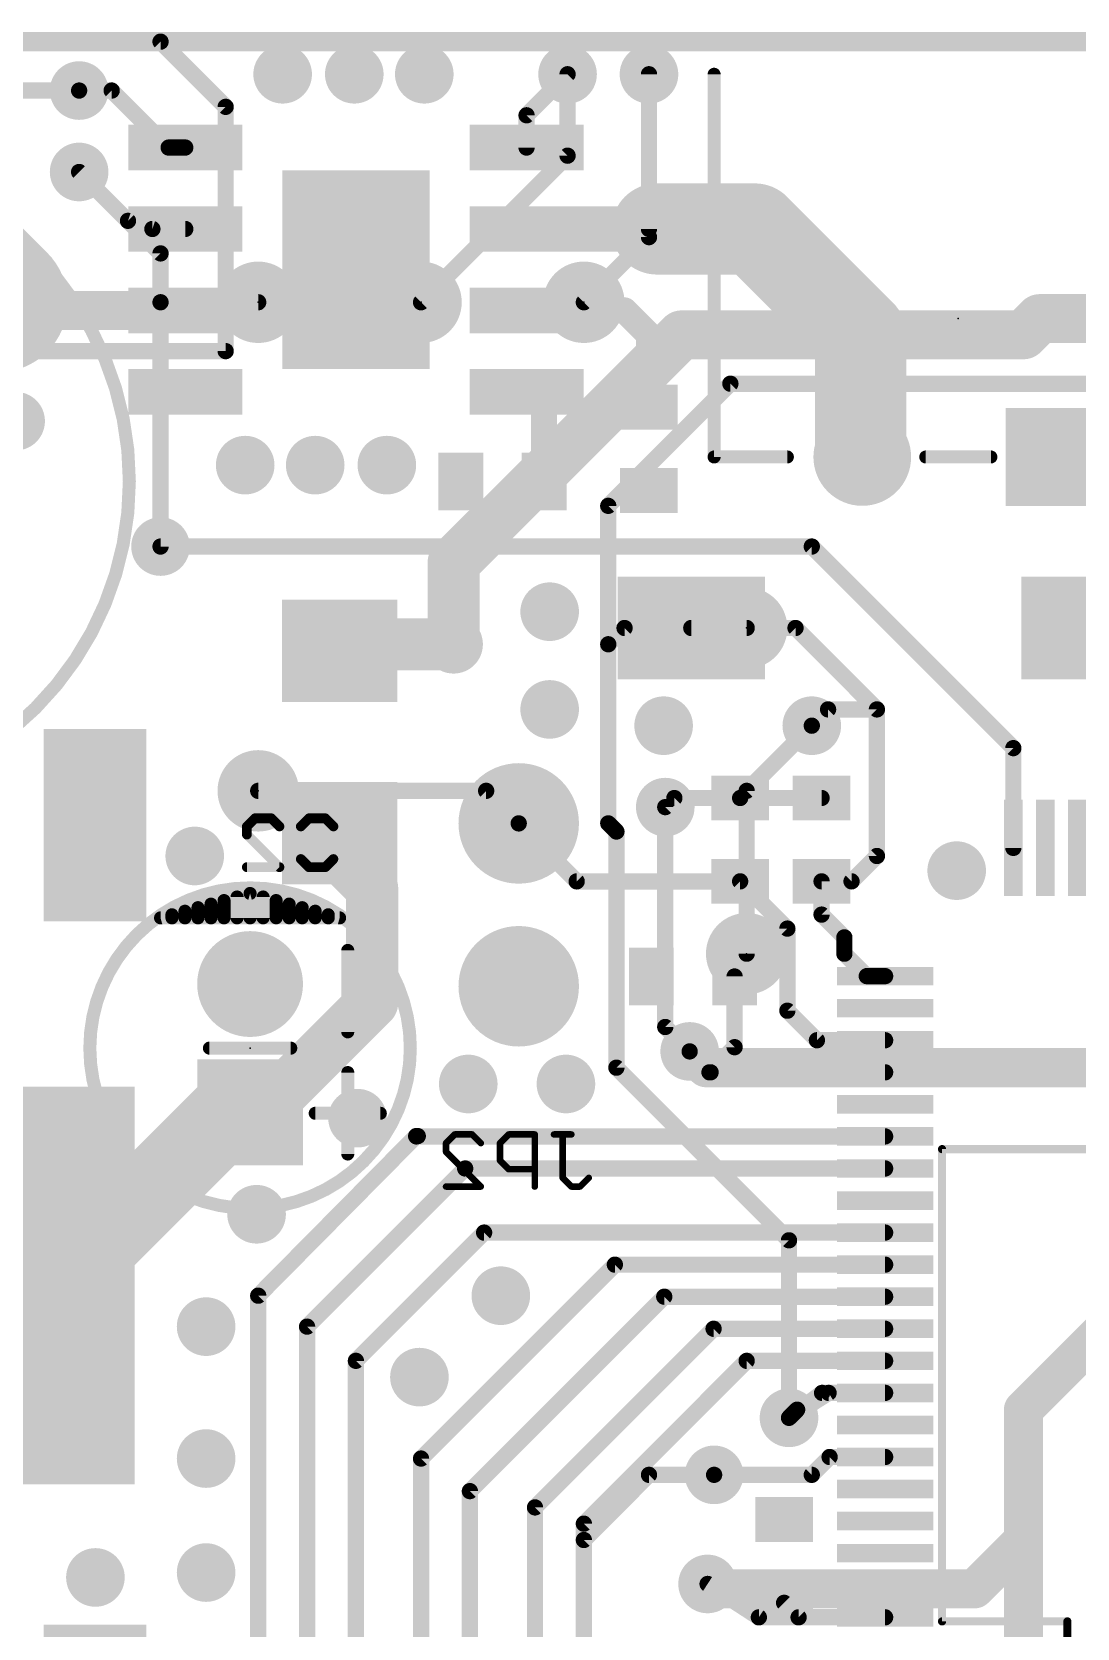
# Model space of a CAD drawing. Extents: x 0 to 54.4, y 0.4 to 50.9.
# Drawn here: x 14.76 to 31.06, y 25.55 to 50.44 of the extents above; entities that cross this region are included whole.
import ezdxf

# ---------------------------------------------------------------- set-up
doc = ezdxf.new("R2010")
doc.units = 0
for name, color, linetype in [('1', 22, 'CONTINUOUS'), ('16', 175, 'CONTINUOUS'), ('17', 82, 'CONTINUOUS'), ('18', 82, 'CONTINUOUS'), ('22', 253, 'CONTINUOUS'), ('24', 7, 'CONTINUOUS'), ('26', 253, 'CONTINUOUS')]:
    doc.layers.add(name, color=color, linetype=linetype)

# ---------------------------------------------------------------- blocks, each defined once
blk = doc.blocks.new('SQUAREP')
blk.add_solid([(-0.5, -0.5), (0.5, -0.5), (-0.5, 0.5), (0.5, 0.5)])
blk = doc.blocks.new('ROUNDP')
at = {"const_width": 0.5}
blk.add_lwpolyline([(0, -0.25, 1), (0, 0.25, 1), (0, -0.25)], format="xyb", dxfattribs=at)
blk = doc.blocks.new('RECT')
blk.add_solid([(-0.5, -0.5), (0.5, -0.5), (-0.5, 0.5), (0.5, 0.5)])
blk = doc.blocks.new('PIE')
at = {"const_width": 0.5}
blk.add_lwpolyline([(0, -0.25, 1), (0, 0.25, 1), (0, -0.25)], format="xyb", dxfattribs=at)
blk = doc.blocks.new('ROUNDV')
at = {"const_width": 0.5}
blk.add_lwpolyline([(0, -0.25, 1), (0, 0.25, 1), (0, -0.25)], format="xyb", dxfattribs=at)

msp = doc.modelspace()

# ---------------------------------------------------------------- linework, layer by layer
at = {"layer": '1'}
for points, const_width in [([(54.102, 50.292), (0.508, 50.292)], 0.254), ([(5.334, 50.292), (16.764, 50.292)], 0.254), ([(16.764, 50.292), (17.78, 49.276)], 0.254), ([(22.4742, 49.1442), (23.114, 49.784)], 0.254), ([(24.384, 49.784), (24.384, 47.371)], 0.254), ([(11.938, 48.514), (14.224, 46.228)], 2.1844), ([(16.002, 49.53), (15.494, 49.53)], 0.254), ([(16.891, 48.641), (16.002, 49.53)], 0.254), ([(17.78, 49.276), (17.78, 45.466)], 0.254), ([(22.4742, 48.641), (22.4742, 49.1442)], 0.254), ([(17.1498, 48.641), (16.891, 48.641)], 0.254), ([(16.256, 47.498), (15.494, 48.26)], 0.254), ([(26.035, 47.371), (24.511, 47.371)], 1.4224), ([(26.035, 47.371), (27.686, 45.72)], 1.4224), ([(16.637, 47.371), (16.256, 47.498)], 0.254), ([(22.4742, 47.371), (24.384, 47.371)], 0.7112), ([(24.384, 47.371), (24.511, 47.371)], 0.7112), ([(17.1498, 47.371), (16.637, 47.371)], 0.254), ([(17.1498, 46.101), (14.351, 46.101)], 0.6096), ([(22.4742, 46.101), (24.003, 46.101)], 0.4064), ([(24.003, 46.101), (24.384, 45.72)], 0.4064), ([(27.686, 45.72), (27.686, 43.8404)], 1.4224), ([(24.384, 45.72), (24.384, 44.592)], 0.4064), ([(17.78, 45.466), (11.938, 45.466)], 0.254), ([(22.748, 44.8112), (22.4742, 44.831)], 0.4064), ([(22.748, 43.434), (22.748, 44.8112)], 0.4064), ([(27.686, 43.8404), (27.7114, 43.815)], 1.4224), ([(26.924, 42.418), (16.764, 42.418)], 0.254), ([(30.068, 39.274), (26.924, 42.418)], 0.254), ([(19.66, 40.894), (19.558, 40.792)], 0.8128), ([(21.336, 40.894), (19.66, 40.894)], 0.8128), ([(26.67, 41.148), (25.044, 41.148)], 0.254), ([(27.94, 39.878), (26.67, 41.148)], 0.254), ([(27.178, 39.878), (26.924, 39.624)], 0.254), ([(27.94, 39.878), (27.178, 39.878)], 0.254), ([(27.94, 37.592), (27.94, 39.878)], 0.254), ([(30.068, 37.718), (30.068, 39.274)], 0.254), ([(24.78, 38.496), (24.638, 38.354)], 0.254), ([(25.8064, 38.496), (24.78, 38.496)], 0.254), ([(27.0764, 38.496), (25.8064, 38.496)], 0.254), ([(19.558, 37.948), (19.558, 37.592)], 0.8128), ([(23.256, 37.196), (22.352, 38.1)], 0.254), ([(19.558, 37.592), (20.066, 37.084)], 0.8128), ([(27.544, 37.196), (27.94, 37.592)], 0.254), ([(20.066, 37.084), (20.066, 35.306)], 0.8128), ([(25.8064, 37.196), (23.256, 37.196)], 0.254), ([(26.543, 36.4594), (25.8064, 37.196)], 0.254), ([(27.0764, 37.196), (27.0764, 36.6776)], 0.254), ([(27.0764, 37.196), (27.544, 37.196)], 0.254), ([(27.0764, 36.6776), (27.432, 36.322)], 0.254), ([(26.543, 35.179), (26.543, 36.4594)], 0.254), ([(27.432, 36.068), (27.432, 36.322)], 0.254), ([(27.782, 35.718), (27.432, 36.068)], 0.254), ([(18.3548, 33.5948), (20.066, 35.306)], 0.8128), ([(25.7198, 35.7124), (25.7198, 34.6098)], 0.254), ([(28.068, 35.718), (27.782, 35.718)], 0.254), ([(27.004, 34.718), (26.543, 35.179)], 0.254), ([(25.345, 34.218), (25.019, 34.544)], 0.254), ([(25.7198, 34.6098), (25.328, 34.218)], 0.254), ([(28.068, 34.718), (27.004, 34.718)], 0.254), ([(17.8468, 33.5948), (15.494, 31.242)], 1.27), ([(18.161, 33.5948), (17.8468, 33.5948)], 1.27), ([(25.345, 34.218), (25.328, 34.218)], 0.254), ([(28.068, 34.218), (25.345, 34.218)], 0.254), ([(18.161, 33.5948), (18.3548, 33.5948)], 0.8128), ([(18.288, 30.734), (20.7518, 33.2232)], 0.254), ([(20.757, 33.218), (20.7518, 33.2232)], 0.254), ([(20.7518, 33.2232), (20.7772, 33.2232)], 0.254), ([(28.068, 33.218), (20.757, 33.218)], 0.254), ([(19.05, 30.2514), (21.5166, 32.718)], 0.254), ([(28.068, 32.718), (21.5166, 32.718)], 0.254), ([(15.494, 31.242), (15.494, 30.386)], 1.27), ([(21.812, 31.718), (19.812, 29.718)], 0.254), ([(28.068, 31.718), (21.812, 31.718)], 0.254), ([(15.494, 30.386), (13.462, 30.894)], 1.27), ([(23.852, 31.218), (20.828, 28.194)], 0.254), ([(28.068, 31.218), (23.852, 31.218)], 0.254), ([(18.288, 12.954), (18.288, 30.734)], 0.254), ([(24.622, 30.718), (21.59, 27.686)], 0.254), ([(28.068, 30.718), (24.622, 30.718)], 0.254), ([(19.05, 7.112), (19.05, 30.2514)], 0.254), ([(25.392, 30.218), (22.606, 27.432)], 0.254), ([(28.068, 30.218), (25.392, 30.218)], 0.254), ([(19.812, 2.54), (19.812, 29.718)], 0.254), ([(25.908, 29.718), (23.368, 27.178)], 0.254), ([(28.068, 29.718), (25.908, 29.718)], 0.254), ([(27.186, 29.218), (26.5684, 28.829)], 0.254), ([(27.0844, 29.218), (26.5684, 28.829)], 0.254), ([(28.068, 29.218), (27.0844, 29.218)], 0.254), ([(28.068, 29.218), (27.186, 29.218)], 0.254), ([(20.828, 28.194), (20.828, 18.796)], 0.254), ([(27.202, 28.218), (26.924, 27.94)], 0.254), ([(28.068, 28.218), (27.202, 28.218)], 0.254), ([(25.4, 27.94), (26.924, 27.94)], 0.254), ([(21.59, 27.686), (21.59, 19.558)], 0.254), ([(22.606, 27.432), (22.606, 16.51)], 0.254), ([(23.368, 27.178), (23.368, 16.002)], 0.254), ([(26.098, 25.718), (25.2984, 26.2382)], 0.254), ([(26.718, 25.718), (26.4922, 25.9438)], 0.254), ([(28.068, 25.718), (26.098, 25.718)], 0.254), ([(28.068, 25.718), (26.718, 25.718)], 0.254)]:
    msp.add_lwpolyline(points, dxfattribs=dict(at, const_width=const_width))
for points, const_width in [([(16.8089, 50.3369, 1), (16.7191, 50.2471)], 0.127), ([(16.764, 50.2285, 1), (16.764, 50.3555)], 0.127), ([(23.1589, 49.7391, 1), (23.0691, 49.8289)], 0.127), ([(24.4475, 49.784, 1), (24.3205, 49.784)], 0.127), ([(15.494, 49.5935, 1), (15.494, 49.4665)], 0.127), ([(16.0469, 49.5749, 1), (15.9571, 49.4851)], 0.127), ([(16.002, 49.4665, 1), (16.002, 49.5935)], 0.127), ([(17.8435, 49.276, 1), (17.7165, 49.276)], 0.127), ([(17.7351, 49.2311, 1), (17.8249, 49.3209)], 0.127), ([(22.5377, 49.1442, 1), (22.4107, 49.1442)], 0.127), ([(22.4293, 49.1891, 1), (22.5191, 49.0993)], 0.127), ([(16.891, 48.7045, 1), (16.891, 48.5775)], 0.127), ([(16.8461, 48.5961, 1), (16.9359, 48.6859)], 0.127), ([(17.1498, 48.5775, 1), (17.1498, 48.7045)], 0.127), ([(22.4107, 48.641, 1), (22.5377, 48.641)], 0.127), ([(15.5389, 48.3049, 1), (15.4491, 48.2151)], 0.127), ([(24.511, 47.7266, 1), (24.511, 47.0154)], 0.7112), ([(26.2864, 47.6224, 1), (25.7836, 47.1196)], 0.7112), ([(26.035, 47.0154, 1), (26.035, 47.7266)], 0.7112), ([(16.2761, 47.5582, 1), (16.2359, 47.4378)], 0.127), ([(16.2111, 47.4531, 1), (16.3009, 47.5429)], 0.127), ([(22.4742, 47.5488, 1), (22.4742, 47.1932)], 0.3556), ([(24.384, 47.5488, 1), (24.384, 47.1932)], 0.3556), ([(24.384, 47.1932, 1), (24.384, 47.5488)], 0.3556), ([(24.511, 47.1932, 1), (24.511, 47.5488)], 0.3556), ([(16.637, 47.4345, 1), (16.637, 47.3075)], 0.127), ([(16.6169, 47.3108, 1), (16.6571, 47.4312)], 0.127), ([(17.1498, 47.3075, 1), (17.1498, 47.4345)], 0.127), ([(24.3205, 47.371, 1), (24.4475, 47.371)], 0.127), ([(13.8378, 45.8418, 1), (14.6102, 46.6142)], 1.0922), ([(17.1498, 45.9486, 1), (17.1498, 46.2534)], 0.3048), ([(22.4742, 46.2026, 1), (22.4742, 45.9994)], 0.2032), ([(24.0748, 46.1728, 1), (23.9312, 46.0292)], 0.2032), ([(24.003, 45.9994, 1), (24.003, 46.2026)], 0.2032), ([(28.0416, 45.72, 1), (27.3304, 45.72)], 0.7112), ([(27.4346, 45.4686, 1), (27.9374, 45.9714)], 0.7112), ([(24.4856, 45.72, 1), (24.2824, 45.72)], 0.2032), ([(24.3122, 45.6482, 1), (24.4558, 45.7918)], 0.2032), ([(17.78, 45.4025, 1), (17.78, 45.5295)], 0.127), ([(17.7165, 45.466, 1), (17.8435, 45.466)], 0.127), ([(22.4815, 44.9323, 1), (22.4669, 44.7297)], 0.2032), ([(22.8496, 44.8112, 1), (22.6464, 44.8112)], 0.2032), ([(22.7407, 44.7099, 1), (22.7553, 44.9125)], 0.2032), ([(24.2824, 44.592, 1), (24.4856, 44.592)], 0.2032), ([(27.9374, 44.0918, 1), (27.4346, 43.589)], 0.7112), ([(27.46, 43.5636, 1), (27.9628, 44.0664)], 0.7112), ([(27.3304, 43.8404, 1), (28.0416, 43.8404)], 0.7112), ([(22.6464, 43.434, 1), (22.8496, 43.434)], 0.2032), ([(16.764, 42.4815, 1), (16.764, 42.3545)], 0.127), ([(26.9689, 42.4629, 1), (26.8791, 42.3731)], 0.127), ([(26.924, 42.3545, 1), (26.924, 42.4815)], 0.127), ([(19.4143, 40.9357, 1), (19.7017, 40.6483)], 0.4064), ([(19.66, 41.0972, 1), (19.66, 40.6908)], 0.4064), ([(19.8037, 40.7503, 1), (19.5163, 41.0377)], 0.4064), ([(21.336, 40.6908, 1), (21.336, 41.0972)], 0.4064), ([(25.044, 41.2115, 1), (25.044, 41.0845)], 0.127), ([(26.7149, 41.1929, 1), (26.6251, 41.1031)], 0.127), ([(26.67, 41.0845, 1), (26.67, 41.2115)], 0.127), ([(27.178, 39.9415, 1), (27.178, 39.8145)], 0.127), ([(27.2229, 39.8331, 1), (27.1331, 39.9229)], 0.127), ([(28.0035, 39.878, 1), (27.8765, 39.878)], 0.127), ([(27.8951, 39.8331, 1), (27.9849, 39.9229)], 0.127), ([(27.94, 39.8145, 1), (27.94, 39.9415)], 0.127), ([(26.8791, 39.6689, 1), (26.9689, 39.5791)], 0.127), ([(30.1315, 39.274, 1), (30.0045, 39.274)], 0.127), ([(30.0231, 39.2291, 1), (30.1129, 39.3189)], 0.127), ([(24.78, 38.5595, 1), (24.78, 38.4325)], 0.127), ([(24.8249, 38.4511, 1), (24.7351, 38.5409)], 0.127), ([(25.8064, 38.5595, 1), (25.8064, 38.4325)], 0.127), ([(25.8064, 38.4325, 1), (25.8064, 38.5595)], 0.127), ([(27.0764, 38.4325, 1), (27.0764, 38.5595)], 0.127), ([(19.7612, 37.948, 1), (19.3548, 37.948)], 0.4064), ([(24.5931, 38.3989, 1), (24.6829, 38.3091)], 0.127), ([(22.3969, 38.1449, 1), (22.3071, 38.0551)], 0.127), ([(19.7017, 37.7357, 1), (19.4143, 37.4483)], 0.4064), ([(19.3548, 37.592, 1), (19.7612, 37.592)], 0.4064), ([(27.8765, 37.592, 1), (28.0035, 37.592)], 0.127), ([(27.9849, 37.5471, 1), (27.8951, 37.6369)], 0.127), ([(30.0045, 37.718, 1), (30.1315, 37.718)], 0.127), ([(20.2692, 37.084, 1), (19.8628, 37.084)], 0.4064), ([(19.9223, 36.9403, 1), (20.2097, 37.2277)], 0.4064), ([(23.256, 37.2595, 1), (23.256, 37.1325)], 0.127), ([(23.2111, 37.1511, 1), (23.3009, 37.2409)], 0.127), ([(25.8513, 37.2409, 1), (25.7615, 37.1511)], 0.127), ([(25.8064, 37.1325, 1), (25.8064, 37.2595)], 0.127), ([(27.1399, 37.196, 1), (27.0129, 37.196)], 0.127), ([(27.0764, 37.2595, 1), (27.0764, 37.1325)], 0.127), ([(27.4991, 37.2409, 1), (27.5889, 37.1511)], 0.127), ([(27.544, 37.1325, 1), (27.544, 37.2595)], 0.127), ([(27.1213, 36.7225, 1), (27.0315, 36.6327)], 0.127), ([(27.0129, 36.6776, 1), (27.1399, 36.6776)], 0.127), ([(26.6065, 36.4594, 1), (26.4795, 36.4594)], 0.127), ([(26.4981, 36.4145, 1), (26.5879, 36.5043)], 0.127), ([(27.4955, 36.322, 1), (27.3685, 36.322)], 0.127), ([(27.3871, 36.2771, 1), (27.4769, 36.3669)], 0.127), ([(27.4769, 36.1129, 1), (27.3871, 36.0231)], 0.127), ([(27.3685, 36.068, 1), (27.4955, 36.068)], 0.127), ([(20.2097, 35.1623, 1), (19.9223, 35.4497)], 0.4064), ([(25.7833, 35.7124, 1), (25.6563, 35.7124)], 0.127), ([(27.782, 35.7815, 1), (27.782, 35.6545)], 0.127), ([(27.7371, 35.6731, 1), (27.8269, 35.7629)], 0.127), ([(28.068, 35.6545, 1), (28.068, 35.7815)], 0.127), ([(19.8628, 35.306, 1), (20.2692, 35.306)], 0.4064), ([(26.5879, 35.2239, 1), (26.4981, 35.1341)], 0.127), ([(26.4795, 35.179, 1), (26.6065, 35.179)], 0.127), ([(25.0639, 34.5889, 1), (24.9741, 34.4991)], 0.127), ([(25.6563, 34.6098, 1), (25.7833, 34.6098)], 0.127), ([(25.7647, 34.5649, 1), (25.6749, 34.6547)], 0.127), ([(27.004, 34.7815, 1), (27.004, 34.6545)], 0.127), ([(26.9591, 34.6731, 1), (27.0489, 34.7629)], 0.127), ([(28.068, 34.6545, 1), (28.068, 34.7815)], 0.127), ([(17.8468, 33.9123, 1), (17.8468, 33.2773)], 0.635), ([(18.0713, 33.3703, 1), (17.6223, 33.8193)], 0.635), ([(18.161, 33.2773, 1), (18.161, 33.9123)], 0.635), ([(25.328, 34.2815, 1), (25.328, 34.1545)], 0.127), ([(25.2831, 34.2629, 1), (25.3729, 34.1731)], 0.127), ([(25.345, 34.2815, 1), (25.345, 34.1545)], 0.127), ([(25.3001, 34.1731, 1), (25.3899, 34.2629)], 0.127), ([(25.345, 34.1545, 1), (25.345, 34.2815)], 0.127), ([(28.068, 34.1545, 1), (28.068, 34.2815)], 0.127), ([(18.161, 33.798, 1), (18.161, 33.3916)], 0.4064), ([(18.2111, 33.7385, 1), (18.4985, 33.4511)], 0.4064), ([(18.3548, 33.3916, 1), (18.3548, 33.798)], 0.4064), ([(20.7967, 33.2681, 1), (20.7069, 33.1783)], 0.127), ([(20.7518, 33.2867, 1), (20.7518, 33.1597)], 0.127), ([(20.757, 33.2815, 1), (20.757, 33.1545)], 0.127), ([(20.7969, 33.1785, 1), (20.7067, 33.2679)], 0.127), ([(20.7121, 33.1731, 1), (20.8019, 33.2629)], 0.127), ([(20.7772, 33.1597, 1), (20.7772, 33.2867)], 0.127), ([(28.068, 33.1545, 1), (28.068, 33.2815)], 0.127), ([(21.5166, 32.7815, 1), (21.5166, 32.6545)], 0.127), ([(21.5615, 32.6731, 1), (21.4717, 32.7629)], 0.127), ([(28.068, 32.6545, 1), (28.068, 32.7815)], 0.127), ([(15.8115, 31.242, 1), (15.1765, 31.242)], 0.635), ([(15.2695, 31.4665, 1), (15.7185, 31.0175)], 0.635), ([(21.812, 31.7815, 1), (21.812, 31.6545)], 0.127), ([(21.8569, 31.6731, 1), (21.7671, 31.7629)], 0.127), ([(28.068, 31.6545, 1), (28.068, 31.7815)], 0.127), ([(23.852, 31.2815, 1), (23.852, 31.1545)], 0.127), ([(23.8969, 31.1731, 1), (23.8071, 31.2629)], 0.127), ([(28.068, 31.1545, 1), (28.068, 31.2815)], 0.127), ([(15.417, 30.078, 1), (15.571, 30.694)], 0.635), ([(15.1765, 30.386, 1), (15.8115, 30.386)], 0.635), ([(18.3515, 30.734, 1), (18.2245, 30.734)], 0.127), ([(18.2429, 30.7787, 1), (18.3331, 30.6893)], 0.127), ([(24.622, 30.7815, 1), (24.622, 30.6545)], 0.127), ([(24.6669, 30.6731, 1), (24.5771, 30.7629)], 0.127), ([(28.068, 30.6545, 1), (28.068, 30.7815)], 0.127), ([(19.1135, 30.2514, 1), (18.9865, 30.2514)], 0.127), ([(19.0051, 30.2963, 1), (19.0949, 30.2065)], 0.127), ([(25.392, 30.2815, 1), (25.392, 30.1545)], 0.127), ([(25.4369, 30.1731, 1), (25.3471, 30.2629)], 0.127), ([(28.068, 30.1545, 1), (28.068, 30.2815)], 0.127), ([(19.8755, 29.718, 1), (19.7485, 29.718)], 0.127), ([(19.7671, 29.7629, 1), (19.8569, 29.6731)], 0.127), ([(25.908, 29.7815, 1), (25.908, 29.6545)], 0.127), ([(25.9529, 29.6731, 1), (25.8631, 29.7629)], 0.127), ([(28.068, 29.6545, 1), (28.068, 29.7815)], 0.127), ([(27.0844, 29.2815, 1), (27.0844, 29.1545)], 0.127), ([(27.1226, 29.1673, 1), (27.0462, 29.2687)], 0.127), ([(27.186, 29.2815, 1), (27.186, 29.1545)], 0.127), ([(27.2198, 29.1643, 1), (27.1522, 29.2717)], 0.127), ([(28.068, 29.1545, 1), (28.068, 29.2815)], 0.127), ([(28.068, 29.1545, 1), (28.068, 29.2815)], 0.127), ([(26.5346, 28.8827, 1), (26.6022, 28.7753)], 0.127), ([(26.5302, 28.8797, 1), (26.6066, 28.7783)], 0.127), ([(20.8915, 28.194, 1), (20.7645, 28.194)], 0.127), ([(20.7831, 28.2389, 1), (20.8729, 28.1491)], 0.127), ([(27.202, 28.2815, 1), (27.202, 28.1545)], 0.127), ([(27.2469, 28.1731, 1), (27.1571, 28.2629)], 0.127), ([(28.068, 28.1545, 1), (28.068, 28.2815)], 0.127), ([(25.4, 28.0035, 1), (25.4, 27.8765)], 0.127), ([(26.8791, 27.9849, 1), (26.9689, 27.8951)], 0.127), ([(26.924, 27.8765, 1), (26.924, 28.0035)], 0.127), ([(21.6535, 27.686, 1), (21.5265, 27.686)], 0.127), ([(21.5451, 27.7309, 1), (21.6349, 27.6411)], 0.127), ([(22.6695, 27.432, 1), (22.5425, 27.432)], 0.127), ([(22.5611, 27.4769, 1), (22.6509, 27.3871)], 0.127), ([(23.4315, 27.178, 1), (23.3045, 27.178)], 0.127), ([(23.3231, 27.2229, 1), (23.4129, 27.1331)], 0.127), ([(25.333, 26.2914, 1), (25.2638, 26.185)], 0.127), ([(26.5371, 25.9887, 1), (26.4473, 25.8989)], 0.127), ([(26.098, 25.7815, 1), (26.098, 25.6545)], 0.127), ([(26.0634, 25.6648, 1), (26.1326, 25.7712)], 0.127), ([(26.718, 25.7815, 1), (26.718, 25.6545)], 0.127), ([(26.6731, 25.6731, 1), (26.7629, 25.7629)], 0.127), ([(28.068, 25.6545, 1), (28.068, 25.7815)], 0.127), ([(28.068, 25.6545, 1), (28.068, 25.7815)], 0.127)]:
    msp.add_lwpolyline(points, format="xyb", dxfattribs=dict(at, const_width=const_width))
at = {"layer": '16'}
for points, const_width in [([(54.102, 50.292), (0.508, 50.292)], 0.3048), ([(23.114, 49.784), (23.114, 48.514)], 0.254), ([(24.384, 47.244), (24.384, 49.784)], 0.254), ([(15.494, 49.53), (8.89, 49.53)], 0.254), ([(23.114, 48.514), (20.828, 46.228)], 0.254), ([(16.764, 46.99), (15.494, 48.26)], 0.254), ([(23.368, 46.228), (24.384, 47.244)], 0.254), ([(16.764, 46.228), (16.764, 46.99)], 0.254), ([(16.764, 42.418), (16.764, 46.228)], 0.254), ([(18.288, 46.228), (16.764, 46.228)], 0.254), ([(30.48, 45.974), (30.226, 45.72)], 0.762), ([(30.48, 45.974), (38.354, 45.974)], 0.762), ([(24.892, 45.72), (21.844, 42.672)], 0.762), ([(30.226, 45.72), (24.892, 45.72)], 0.762), ([(23.749, 43.053), (25.654, 44.958)], 0.254), ([(25.654, 44.958), (33.528, 44.958)], 0.254), ([(21.844, 42.672), (21.336, 42.164)], 0.8128), ([(23.749, 40.894), (23.749, 43.053)], 0.254), ([(21.336, 42.164), (21.336, 40.894)], 0.8128), ([(24.003, 41.148), (23.749, 40.894)], 0.254), ([(25.908, 41.148), (24.003, 41.148)], 0.254), ([(23.749, 38.1), (23.749, 40.894)], 0.254), ([(25.908, 38.608), (26.924, 39.624)], 0.254), ([(18.288, 38.608), (21.844, 38.608)], 0.254), ([(21.844, 38.608), (22.352, 38.1)], 0.254), ([(25.908, 36.068), (25.908, 38.608)], 0.254), ([(24.638, 38.354), (24.638, 34.925)], 0.254), ([(23.876, 37.973), (23.749, 38.1)], 0.254), ([(23.876, 34.29), (23.876, 37.973)], 0.254), ([(24.638, 34.925), (25.019, 34.544)], 0.254), ([(25.273, 34.29), (25.019, 34.544)], 0.6096), ([(26.5684, 31.5976), (23.876, 34.29)], 0.254), ([(31.496, 34.29), (25.273, 34.29)], 0.6096), ([(18.0942, 33.528), (18.161, 33.5948)], 0.8128), ([(26.5684, 28.829), (26.5684, 31.5976)], 0.254), ([(32.512, 31.242), (30.226, 28.956)], 0.6096), ([(30.226, 28.956), (30.226, 26.924)], 0.6096), ([(26.6954, 28.956), (26.5684, 28.829)], 0.254), ([(23.368, 26.924), (24.384, 27.94)], 0.254), ([(24.384, 27.94), (25.4, 27.94)], 0.254), ([(30.226, 26.924), (29.464, 26.162)], 0.6096), ([(30.226, 26.924), (30.226, 22.098)], 0.6096), ([(23.368, 23.622), (23.368, 26.924)], 0.254), ([(25.3746, 26.162), (25.2984, 26.2382)], 0.6096), ([(29.464, 26.162), (25.3746, 26.162)], 0.6096)]:
    msp.add_lwpolyline(points, dxfattribs=dict(at, const_width=const_width))
for points, const_width in [([(23.1775, 49.784, 1), (23.0505, 49.784)], 0.127), ([(24.4475, 49.784, 1), (24.3205, 49.784)], 0.127), ([(15.494, 49.4665, 1), (15.494, 49.5935)], 0.127), ([(23.0505, 48.514, 1), (23.1775, 48.514)], 0.127), ([(23.1589, 48.4691, 1), (23.0691, 48.5589)], 0.127), ([(15.5389, 48.3049, 1), (15.4491, 48.2151)], 0.127), ([(24.3205, 47.244, 1), (24.4475, 47.244)], 0.127), ([(24.4289, 47.1991, 1), (24.3391, 47.2889)], 0.127), ([(16.8275, 46.99, 1), (16.7005, 46.99)], 0.127), ([(16.7191, 46.9451, 1), (16.8089, 47.0349)], 0.127), ([(16.8275, 46.228, 1), (16.7005, 46.228)], 0.127), ([(16.764, 46.2915, 1), (16.764, 46.1645)], 0.127), ([(18.288, 46.1645, 1), (18.288, 46.2915)], 0.127), ([(20.7831, 46.2729, 1), (20.8729, 46.1831)], 0.127), ([(23.3231, 46.2729, 1), (23.4129, 46.1831)], 0.127), ([(30.48, 46.1645, 1), (30.48, 45.7835)], 0.381), ([(30.6147, 45.8393, 1), (30.3453, 46.1087)], 0.381), ([(16.7005, 46.228, 1), (16.8275, 46.228)], 0.127), ([(24.892, 45.9105, 1), (24.892, 45.5295)], 0.381), ([(25.0267, 45.5853, 1), (24.7573, 45.8547)], 0.381), ([(30.226, 45.5295, 1), (30.226, 45.9105)], 0.381), ([(30.0913, 45.8547, 1), (30.3607, 45.5853)], 0.381), ([(25.654, 45.0215, 1), (25.654, 44.8945)], 0.127), ([(25.6989, 44.9131, 1), (25.6091, 45.0029)], 0.127), ([(21.9877, 42.5283, 1), (21.7003, 42.8157)], 0.4064), ([(23.8125, 43.053, 1), (23.6855, 43.053)], 0.127), ([(23.7041, 43.0979, 1), (23.7939, 43.0081)], 0.127), ([(21.7093, 42.8067, 1), (21.9787, 42.5373)], 0.381), ([(21.5392, 42.164, 1), (21.1328, 42.164)], 0.4064), ([(16.7005, 42.418, 1), (16.8275, 42.418)], 0.127), ([(21.1923, 42.3077, 1), (21.4797, 42.0203)], 0.4064), ([(21.1328, 40.894, 1), (21.5392, 40.894)], 0.4064), ([(24.003, 41.2115, 1), (24.003, 41.0845)], 0.127), ([(24.0479, 41.1031, 1), (23.9581, 41.1929)], 0.127), ([(25.908, 41.0845, 1), (25.908, 41.2115)], 0.127), ([(23.8125, 40.894, 1), (23.6855, 40.894)], 0.127), ([(23.7041, 40.9389, 1), (23.7939, 40.8491)], 0.127), ([(23.6855, 40.894, 1), (23.8125, 40.894)], 0.127), ([(26.9689, 39.5791, 1), (26.8791, 39.6689)], 0.127), ([(18.288, 38.6715, 1), (18.288, 38.5445)], 0.127), ([(21.8889, 38.6529, 1), (21.7991, 38.5631)], 0.127), ([(21.844, 38.5445, 1), (21.844, 38.6715)], 0.127), ([(25.9715, 38.608, 1), (25.8445, 38.608)], 0.127), ([(25.8631, 38.6529, 1), (25.9529, 38.5631)], 0.127), ([(24.7015, 38.354, 1), (24.5745, 38.354)], 0.127), ([(22.3071, 38.0551, 1), (22.3969, 38.1449)], 0.127), ([(23.7939, 38.1449, 1), (23.7041, 38.0551)], 0.127), ([(23.6855, 38.1, 1), (23.8125, 38.1)], 0.127), ([(23.9395, 37.973, 1), (23.8125, 37.973)], 0.127), ([(23.8311, 37.9281, 1), (23.9209, 38.0179)], 0.127), ([(25.8445, 36.068, 1), (25.9715, 36.068)], 0.127), ([(24.6829, 34.9699, 1), (24.5931, 34.8801)], 0.127), ([(24.5745, 34.925, 1), (24.7015, 34.925)], 0.127), ([(25.1268, 34.6518, 1), (24.9112, 34.4362)], 0.3048), ([(24.9741, 34.4991, 1), (25.0639, 34.5889)], 0.127), ([(23.9209, 34.3349, 1), (23.8311, 34.2451)], 0.127), ([(25.273, 34.4424, 1), (25.273, 34.1376)], 0.3048), ([(25.1652, 34.1822, 1), (25.3808, 34.3978)], 0.3048), ([(23.8125, 34.29, 1), (23.9395, 34.29)], 0.127), ([(17.9505, 33.6717, 1), (18.2379, 33.3843)], 0.4064), ([(18.3047, 33.4511, 1), (18.0173, 33.7385)], 0.4064), ([(26.6319, 31.5976, 1), (26.5049, 31.5976)], 0.127), ([(26.5235, 31.5527, 1), (26.6133, 31.6425)], 0.127), ([(30.1182, 29.0638, 1), (30.3338, 28.8482)], 0.3048), ([(30.3784, 28.956, 1), (30.0736, 28.956)], 0.3048), ([(26.5235, 28.8739, 1), (26.6133, 28.7841)], 0.127), ([(26.5049, 28.829, 1), (26.6319, 28.829)], 0.127), ([(26.7403, 28.9111, 1), (26.6505, 29.0009)], 0.127), ([(24.384, 28.0035, 1), (24.384, 27.8765)], 0.127), ([(24.4289, 27.8951, 1), (24.3391, 27.9849)], 0.127), ([(25.4, 27.8765, 1), (25.4, 28.0035)], 0.127), ([(30.3784, 26.924, 1), (30.0736, 26.924)], 0.3048), ([(30.3338, 26.8162, 1), (30.1182, 27.0318)], 0.3048), ([(23.4315, 26.924, 1), (23.3045, 26.924)], 0.127), ([(23.3231, 26.9689, 1), (23.4129, 26.8791)], 0.127), ([(30.0736, 26.924, 1), (30.3784, 26.924)], 0.3048), ([(25.4062, 26.346, 1), (25.1906, 26.1304)], 0.3048), ([(25.3746, 26.3144, 1), (25.3746, 26.0096)], 0.3048), ([(25.2668, 26.0542, 1), (25.4824, 26.2698)], 0.3048), ([(29.3562, 26.2698, 1), (29.5718, 26.0542)], 0.3048), ([(29.464, 26.0096, 1), (29.464, 26.3144)], 0.3048)]:
    msp.add_lwpolyline(points, format="xyb", dxfattribs=dict(at, const_width=const_width))
at = {"layer": '22'}
for points, const_width in [([(25.4, 43.815), (25.4, 49.784)], 0.2032), ([(26.543, 43.815), (25.4, 43.815)], 0.2032), ([(28.702, 43.815), (29.718, 43.815)], 0.2032), ([(18.161, 37.0078), (16.764, 36.6268)], 0.2032), ([(19.558, 36.6268), (18.161, 37.0078)], 0.2032), ([(18.161, 36.6268), (18.161, 37.0078)], 0.2032), ([(17.3482, 36.6268), (17.3482, 36.7861)], 0.2032), ([(17.5514, 36.6268), (17.5514, 36.8415)], 0.2032), ([(17.7546, 36.6268), (17.7546, 36.897)], 0.2032), ([(17.9578, 36.6268), (17.9578, 36.9524)], 0.2032), ([(18.3642, 36.6268), (18.3642, 36.9524)], 0.2032), ([(18.5674, 36.6268), (18.5674, 36.897)], 0.2032), ([(18.7706, 36.6268), (18.7706, 36.8415)], 0.2032), ([(18.9738, 36.6268), (18.9738, 36.7861)], 0.2032), ([(16.764, 36.6268), (19.558, 36.6268)], 0.2032), ([(16.9418, 36.6268), (16.9418, 36.6753)], 0.2032), ([(17.145, 36.6268), (17.145, 36.7307)], 0.2032), ([(19.177, 36.6268), (19.177, 36.7307)], 0.2032), ([(19.3802, 36.6268), (19.3802, 36.6753)], 0.2032), ([(19.685, 34.8488), (19.685, 36.1188)], 0.2032), ([(18.796, 34.5948), (17.526, 34.5948)], 0.2032), ([(19.685, 32.9438), (19.685, 34.2138)], 0.2032), ([(20.193, 33.5788), (19.177, 33.5788)], 0.2032), ([(42.672, 33.02), (28.956, 33.02)], 0.127), ([(28.956, 33.02), (28.956, 25.654)], 0.127), ([(28.956, 25.654), (30.9118, 25.654)], 0.127), ([(30.9118, 25.654), (30.9118, 25.4)], 0.127)]:
    msp.add_lwpolyline(points, dxfattribs=dict(at, const_width=const_width))
for points, const_width in [([(25.4508, 49.784, 1), (25.3492, 49.784)], 0.1016), ([(11.2776, 38.434, 1), (11.2776, 48.434, 1), (11.2776, 38.434)], 0.2032), ([(25.4, 43.8658, 1), (25.4, 43.7642)], 0.1016), ([(25.3492, 43.815, 1), (25.4508, 43.815)], 0.1016), ([(26.543, 43.7642, 1), (26.543, 43.8658)], 0.1016), ([(28.702, 43.8658, 1), (28.702, 43.7642)], 0.1016), ([(29.718, 43.7642, 1), (29.718, 43.8658)], 0.1016), ([(18.161, 32.0948, 1), (18.161, 37.0948, 1), (18.161, 32.0948)], 0.2032), ([(18.1744, 37.0568, 1), (18.1476, 36.9588)], 0.1016), ([(18.2118, 37.0078, 1), (18.1102, 37.0078)], 0.1016), ([(18.1744, 36.9588, 1), (18.1476, 37.0568)], 0.1016), ([(17.399, 36.7861, 1), (17.2974, 36.7861)], 0.1016), ([(17.6022, 36.8415, 1), (17.5006, 36.8415)], 0.1016), ([(17.8054, 36.897, 1), (17.7038, 36.897)], 0.1016), ([(18.0086, 36.9524, 1), (17.907, 36.9524)], 0.1016), ([(18.415, 36.9524, 1), (18.3134, 36.9524)], 0.1016), ([(18.6182, 36.897, 1), (18.5166, 36.897)], 0.1016), ([(18.8214, 36.8415, 1), (18.7198, 36.8415)], 0.1016), ([(19.0246, 36.7861, 1), (18.923, 36.7861)], 0.1016), ([(16.764, 36.6776, 1), (16.764, 36.576)], 0.1016), ([(16.7506, 36.6758, 1), (16.7774, 36.5778)], 0.1016), ([(16.9926, 36.6753, 1), (16.891, 36.6753)], 0.1016), ([(16.891, 36.6268, 1), (16.9926, 36.6268)], 0.1016), ([(17.1958, 36.7307, 1), (17.0942, 36.7307)], 0.1016), ([(17.0942, 36.6268, 1), (17.1958, 36.6268)], 0.1016), ([(17.2974, 36.6268, 1), (17.399, 36.6268)], 0.1016), ([(17.5006, 36.6268, 1), (17.6022, 36.6268)], 0.1016), ([(17.7038, 36.6268, 1), (17.8054, 36.6268)], 0.1016), ([(17.907, 36.6268, 1), (18.0086, 36.6268)], 0.1016), ([(18.1102, 36.6268, 1), (18.2118, 36.6268)], 0.1016), ([(18.3134, 36.6268, 1), (18.415, 36.6268)], 0.1016), ([(18.5166, 36.6268, 1), (18.6182, 36.6268)], 0.1016), ([(18.7198, 36.6268, 1), (18.8214, 36.6268)], 0.1016), ([(18.923, 36.6268, 1), (19.0246, 36.6268)], 0.1016), ([(19.2278, 36.7307, 1), (19.1262, 36.7307)], 0.1016), ([(19.1262, 36.6268, 1), (19.2278, 36.6268)], 0.1016), ([(19.431, 36.6753, 1), (19.3294, 36.6753)], 0.1016), ([(19.3294, 36.6268, 1), (19.431, 36.6268)], 0.1016), ([(19.5446, 36.5778, 1), (19.5714, 36.6758)], 0.1016), ([(19.558, 36.576, 1), (19.558, 36.6776)], 0.1016), ([(19.7358, 36.1188, 1), (19.6342, 36.1188)], 0.1016), ([(19.6342, 34.8488, 1), (19.7358, 34.8488)], 0.1016), ([(17.526, 34.6456, 1), (17.526, 34.544)], 0.1016), ([(18.796, 34.544, 1), (18.796, 34.6456)], 0.1016), ([(19.7358, 34.2138, 1), (19.6342, 34.2138)], 0.1016), ([(19.177, 33.6296, 1), (19.177, 33.528)], 0.1016), ([(20.193, 33.528, 1), (20.193, 33.6296)], 0.1016), ([(19.6342, 32.9438, 1), (19.7358, 32.9438)], 0.1016), ([(28.956, 33.0518, 1), (28.956, 32.9883)], 0.0635), ([(28.9878, 33.02, 1), (28.9243, 33.02)], 0.0635), ([(28.956, 25.6857, 1), (28.956, 25.6223)], 0.0635), ([(28.9243, 25.654, 1), (28.9878, 25.654)], 0.0635), ([(30.9436, 25.654, 1), (30.8801, 25.654)], 0.0635), ([(30.9118, 25.6223, 1), (30.9118, 25.6857)], 0.0635)]:
    msp.add_lwpolyline(points, format="xyb", dxfattribs=dict(at, const_width=const_width))
at = {"layer": '24'}
for p in [(18.288, 46.228), (20.828, 46.228), (23.368, 46.228), (29.21, 45.974), (25.908, 41.148), (18.288, 38.608), (25.908, 36.068), (18.161, 34.5948)]:
    msp.add_point(p, dxfattribs=at)
at = {"layer": '26'}
for points, const_width in [([(18.1106, 38.0527), (18.2377, 38.1799)], 0.1524), ([(18.1106, 37.9256), (18.1106, 38.0527)], 0.1524), ([(18.2377, 38.1799), (18.4919, 38.1799)], 0.1524), ([(18.4919, 38.1799), (18.619, 38.0527)], 0.1524), ([(18.9526, 38.0527), (19.0797, 38.1799)], 0.1524), ([(19.0797, 38.1799), (19.3339, 38.1799)], 0.1524), ([(19.3339, 38.1799), (19.461, 38.0527)], 0.1524), ([(19.461, 38.0527), (19.461, 37.5443)], 0.1524), ([(18.619, 37.4172), (18.1106, 37.9256)], 0.1524), ([(19.0797, 37.4172), (18.9526, 37.5443)], 0.1524), ([(19.461, 37.5443), (19.3339, 37.4172)], 0.1524), ([(18.1106, 37.4172), (18.619, 37.4172)], 0.1524), ([(19.3339, 37.4172), (19.0797, 37.4172)], 0.1524), ([(21.2179, 33.1137), (21.3535, 33.2493)], 0.1016), ([(21.2179, 32.9781), (21.2179, 33.1137)], 0.1016), ([(21.3535, 33.2493), (21.6247, 33.2493)], 0.1016), ([(21.6247, 33.2493), (21.7603, 33.1137)], 0.1016), ([(22.1955, 33.2493), (22.0599, 33.1137)], 0.1016), ([(22.0599, 33.1137), (22.0599, 32.8425)], 0.1016), ([(22.6022, 33.2493), (22.1955, 33.2493)], 0.1016), ([(22.6022, 32.4358), (22.6022, 33.2493)], 0.1016), ([(23.173, 33.2493), (22.9019, 33.2493)], 0.1016), ([(23.0375, 32.5714), (23.0375, 33.2493)], 0.1016), ([(21.7603, 32.4358), (21.2179, 32.9781)], 0.1016), ([(22.0599, 32.8425), (22.1955, 32.707)], 0.1016), ([(22.1955, 32.707), (22.6022, 32.707)], 0.1016), ([(23.173, 32.4358), (23.0375, 32.5714)], 0.1016), ([(23.4442, 32.5714), (23.3086, 32.4358)], 0.1016), ([(21.2179, 32.4358), (21.7603, 32.4358)], 0.1016), ([(23.3086, 32.4358), (23.173, 32.4358)], 0.1016)]:
    msp.add_lwpolyline(points, dxfattribs=dict(at, const_width=const_width))
for points, const_width in [([(18.1487, 38.0527, 1), (18.0725, 38.0527)], 0.0762), ([(18.0837, 38.0797, 1), (18.1375, 38.0258)], 0.0762), ([(18.2377, 38.218, 1), (18.2377, 38.1418)], 0.0762), ([(18.2647, 38.1529, 1), (18.2108, 38.2068)], 0.0762), ([(18.5189, 38.2068, 1), (18.465, 38.1529)], 0.0762), ([(18.4919, 38.1418, 1), (18.4919, 38.218)], 0.0762), ([(18.5921, 38.0258, 1), (18.646, 38.0797)], 0.0762), ([(18.9256, 38.0797, 1), (18.9795, 38.0258)], 0.0762), ([(19.0797, 38.218, 1), (19.0797, 38.1418)], 0.0762), ([(19.1066, 38.1529, 1), (19.0527, 38.2068)], 0.0762), ([(19.3608, 38.2068, 1), (19.307, 38.1529)], 0.0762), ([(19.3339, 38.1418, 1), (19.3339, 38.218)], 0.0762), ([(19.4991, 38.0527, 1), (19.4229, 38.0527)], 0.0762), ([(19.4341, 38.0258, 1), (19.4879, 38.0797)], 0.0762), ([(18.1375, 37.9526, 1), (18.0837, 37.8987)], 0.0762), ([(18.0725, 37.9256, 1), (18.1487, 37.9256)], 0.0762), ([(18.9795, 37.5713, 1), (18.9256, 37.5174)], 0.0762), ([(19.4879, 37.5174, 1), (19.4341, 37.5713)], 0.0762), ([(18.1106, 37.4553, 1), (18.1106, 37.3791)], 0.0762), ([(18.5921, 37.3903, 1), (18.646, 37.4441)], 0.0762), ([(18.619, 37.3791, 1), (18.619, 37.4553)], 0.0762), ([(19.0797, 37.4553, 1), (19.0797, 37.3791)], 0.0762), ([(19.0527, 37.3903, 1), (19.1066, 37.4441)], 0.0762), ([(19.307, 37.4441, 1), (19.3608, 37.3903)], 0.0762), ([(19.3339, 37.3791, 1), (19.3339, 37.4553)], 0.0762), ([(19.4229, 37.5443, 1), (19.4991, 37.5443)], 0.0762), ([(21.2433, 33.1137, 1), (21.1925, 33.1137)], 0.0508), ([(21.2, 33.1317, 1), (21.2359, 33.0958)], 0.0508), ([(21.3535, 33.2747, 1), (21.3535, 33.2239)], 0.0508), ([(21.3715, 33.2313, 1), (21.3356, 33.2673)], 0.0508), ([(21.6426, 33.2673, 1), (21.6067, 33.2313)], 0.0508), ([(21.6247, 33.2239, 1), (21.6247, 33.2747)], 0.0508), ([(21.7423, 33.0958, 1), (21.7782, 33.1317)], 0.0508), ([(22.0853, 33.1137, 1), (22.0345, 33.1137)], 0.0508), ([(22.0419, 33.1317, 1), (22.0779, 33.0958)], 0.0508), ([(22.1955, 33.2747, 1), (22.1955, 33.2239)], 0.0508), ([(22.2134, 33.2313, 1), (22.1775, 33.2673)], 0.0508), ([(22.6276, 33.2493, 1), (22.5768, 33.2493)], 0.0508), ([(22.6022, 33.2239, 1), (22.6022, 33.2747)], 0.0508), ([(22.9019, 33.2747, 1), (22.9019, 33.2239)], 0.0508), ([(23.0629, 33.2493, 1), (23.0121, 33.2493)], 0.0508), ([(23.173, 33.2239, 1), (23.173, 33.2747)], 0.0508), ([(21.1925, 32.9781, 1), (21.2433, 32.9781)], 0.0508), ([(21.2359, 32.9961, 1), (21.2, 32.9602)], 0.0508), ([(22.0779, 32.8605, 1), (22.0419, 32.8246)], 0.0508), ([(22.0345, 32.8425, 1), (22.0853, 32.8425)], 0.0508), ([(22.1955, 32.7324, 1), (22.1955, 32.6816)], 0.0508), ([(22.1775, 32.689, 1), (22.2134, 32.7249)], 0.0508), ([(22.6022, 32.6816, 1), (22.6022, 32.7324)], 0.0508), ([(23.0554, 32.5893, 1), (23.0195, 32.5534)], 0.0508), ([(23.4622, 32.5534, 1), (23.4262, 32.5893)], 0.0508), ([(21.2179, 32.4612, 1), (21.2179, 32.4104)], 0.0508), ([(21.7423, 32.4178, 1), (21.7782, 32.4538)], 0.0508), ([(21.7603, 32.4104, 1), (21.7603, 32.4612)], 0.0508), ([(22.5768, 32.4358, 1), (22.6276, 32.4358)], 0.0508), ([(23.0121, 32.5714, 1), (23.0629, 32.5714)], 0.0508), ([(23.173, 32.4612, 1), (23.173, 32.4104)], 0.0508), ([(23.1551, 32.4178, 1), (23.191, 32.4538)], 0.0508), ([(23.2907, 32.4538, 1), (23.3266, 32.4178)], 0.0508), ([(23.3086, 32.4104, 1), (23.3086, 32.4612)], 0.0508)]:
    msp.add_lwpolyline(points, format="xyb", dxfattribs=dict(at, const_width=const_width))

# ---------------------------------------------------------------- block references
at = {"layer": '1'}
for p, xscale, yscale, rotation in [((17.1498, 48.641), 0.7112, 1.778, 270), ((22.4742, 48.641), 0.7112, 1.778, 270), ((19.812, 46.736), 3.1, 2.3, 270), ((17.1498, 47.371), 0.7112, 1.778, 270), ((22.4742, 47.371), 0.7112, 1.778, 270), ((17.1498, 46.101), 0.7112, 1.778, 270), ((22.4742, 46.101), 0.7112, 1.778, 270), ((17.1498, 44.831), 0.7112, 1.778, 270), ((22.4742, 44.831), 0.7112, 1.778, 270), ((24.384, 44.592), 0.7, 0.9, 270), ((21.448, 43.434), 0.7, 0.9, 180), ((22.748, 43.434), 0.7, 0.9, 180), ((24.384, 43.292), 0.7, 0.9, 270), ((19.558, 40.792), 1.6, 1.803, 90), ((15.742, 38.074), 1.6, 3, 180), ((25.8064, 38.496), 0.7, 0.9, 270), ((27.0764, 38.496), 0.7, 0.9, 270), ((19.558, 37.948), 1.6, 1.803, 90), ((30.068, 37.718), 0.29, 1.5, 180), ((30.568, 37.718), 0.29, 1.5, 180), ((31.068, 37.718), 0.29, 1.5, 180), ((25.8064, 37.196), 0.7, 0.9, 270), ((27.0764, 37.196), 0.7, 0.9, 270), ((24.4198, 35.7124), 0.7, 0.9, 180), ((25.7198, 35.7124), 0.7, 0.9, 180), ((28.068, 35.718), 1.5, 0.29, 180), ((28.068, 35.218), 1.5, 0.29, 180), ((28.068, 34.718), 1.5, 0.29, 180), ((28.068, 34.218), 1.5, 0.29, 180), ((13.462, 30.894), 5.8, 6.2, 180), ((28.068, 33.718), 1.5, 0.29, 180), ((28.068, 33.218), 1.5, 0.29, 180), ((28.068, 32.718), 1.5, 0.29, 180), ((28.068, 32.218), 1.5, 0.29, 180), ((28.068, 31.718), 1.5, 0.29, 180), ((28.068, 31.218), 1.5, 0.29, 180), ((28.068, 30.718), 1.5, 0.29, 180), ((28.068, 30.218), 1.5, 0.29, 180), ((28.068, 29.718), 1.5, 0.29, 180), ((28.068, 29.218), 1.5, 0.29, 180), ((28.068, 28.718), 1.5, 0.29, 180), ((28.068, 28.218), 1.5, 0.29, 180), ((28.068, 27.718), 1.5, 0.29, 180), ((26.4922, 27.2438), 0.7, 0.9, 90), ((28.068, 27.218), 1.5, 0.29, 180), ((28.068, 26.718), 1.5, 0.29, 180), ((26.4922, 25.9438), 0.7, 0.9, 90), ((28.068, 26.218), 1.5, 0.29, 180), ((28.068, 25.718), 1.5, 0.29, 180), ((15.742, 24.104), 1.6, 3, 180)]:
    msp.add_blockref('RECT', p, dxfattribs=dict(at, xscale=xscale, yscale=yscale, rotation=rotation))
at = {"layer": '1', "xscale": 2.3, "yscale": 1.6}
for p in [(25.044, 41.148), (31.344, 41.148)]:
    msp.add_blockref('RECT', p, dxfattribs=at)
at = {"layer": '16', "xscale": 1.27, "yscale": 1.27}
for p in [(18.288, 46.228), (20.828, 46.228), (23.368, 46.228), (25.908, 41.148), (18.288, 38.608), (25.908, 36.068)]:
    msp.add_blockref('PIE', p, dxfattribs=at)
at = {"layer": '17'}
for name, p, xscale, yscale in [('ROUNDP', (27.7114, 43.815), 1.524, 1.524), ('ROUNDP', (27.7114, 43.815), 1.524, 1.524), ('SQUAREP', (30.7086, 43.815), 1.524, 1.524), ('SQUAREP', (30.7086, 43.815), 1.524, 1.524), ('ROUNDP', (22.352, 38.1), 1.8796, 1.8796), ('ROUNDP', (22.352, 38.1), 1.8796, 1.8796), ('ROUNDP', (22.352, 35.56), 1.8796, 1.8796), ('ROUNDP', (22.352, 35.56), 1.8796, 1.8796)]:
    msp.add_blockref(name, p, dxfattribs=dict(at, xscale=xscale, yscale=yscale))
at = {"layer": '17', "xscale": 1.651, "yscale": 1.651, "rotation": 90}
for name, p in [('ROUNDP', (18.161, 35.5948)), ('ROUNDP', (18.161, 35.5948)), ('SQUAREP', (18.161, 33.5948)), ('SQUAREP', (18.161, 33.5948))]:
    msp.add_blockref(name, p, dxfattribs=at)
at = {"layer": '18', "xscale": 0.9144, "yscale": 0.9144}
for p in [(18.669, 49.784), (18.669, 49.784), (19.7866, 49.784), (19.7866, 49.784), (20.8788, 49.784), (20.8788, 49.784), (23.114, 49.784), (23.114, 49.784), (24.384, 49.784), (24.384, 49.784), (15.494, 49.53), (15.494, 49.53), (15.494, 48.26), (15.494, 48.26), (14.5034, 44.3738), (14.5034, 44.3738), (18.0848, 43.688), (18.0848, 43.688), (19.177, 43.688), (19.177, 43.688), (20.2946, 43.688), (20.2946, 43.688), (16.764, 42.418), (16.764, 42.418), (22.8346, 41.402), (22.8346, 41.402), (21.336, 40.894), (21.336, 40.894), (22.8346, 39.878), (22.8346, 39.878), (24.6126, 39.624), (24.6126, 39.624), (26.924, 39.624), (26.924, 39.624), (24.638, 38.354), (24.638, 38.354), (17.2974, 37.592), (17.2974, 37.592), (29.1846, 37.3634), (29.1846, 37.3634), (25.019, 34.544), (25.019, 34.544), (21.5646, 34.036), (21.5646, 34.036), (23.0886, 34.036), (23.0886, 34.036), (19.8374, 33.5026), (19.8374, 33.5026), (18.2626, 32.004), (18.2626, 32.004), (22.0726, 30.734), (22.0726, 30.734), (17.4752, 30.2514), (17.4752, 30.2514), (20.8026, 29.464), (20.8026, 29.464), (26.5684, 28.829), (26.5684, 28.829), (17.4752, 28.194), (17.4752, 28.194), (25.4, 27.94), (25.4, 27.94), (15.748, 26.3398), (15.748, 26.3398), (17.4752, 26.416), (17.4752, 26.416), (25.2984, 26.2382), (25.2984, 26.2382)]:
    msp.add_blockref('ROUNDV', p, dxfattribs=at)

doc.saveas('drawing.dxf')
